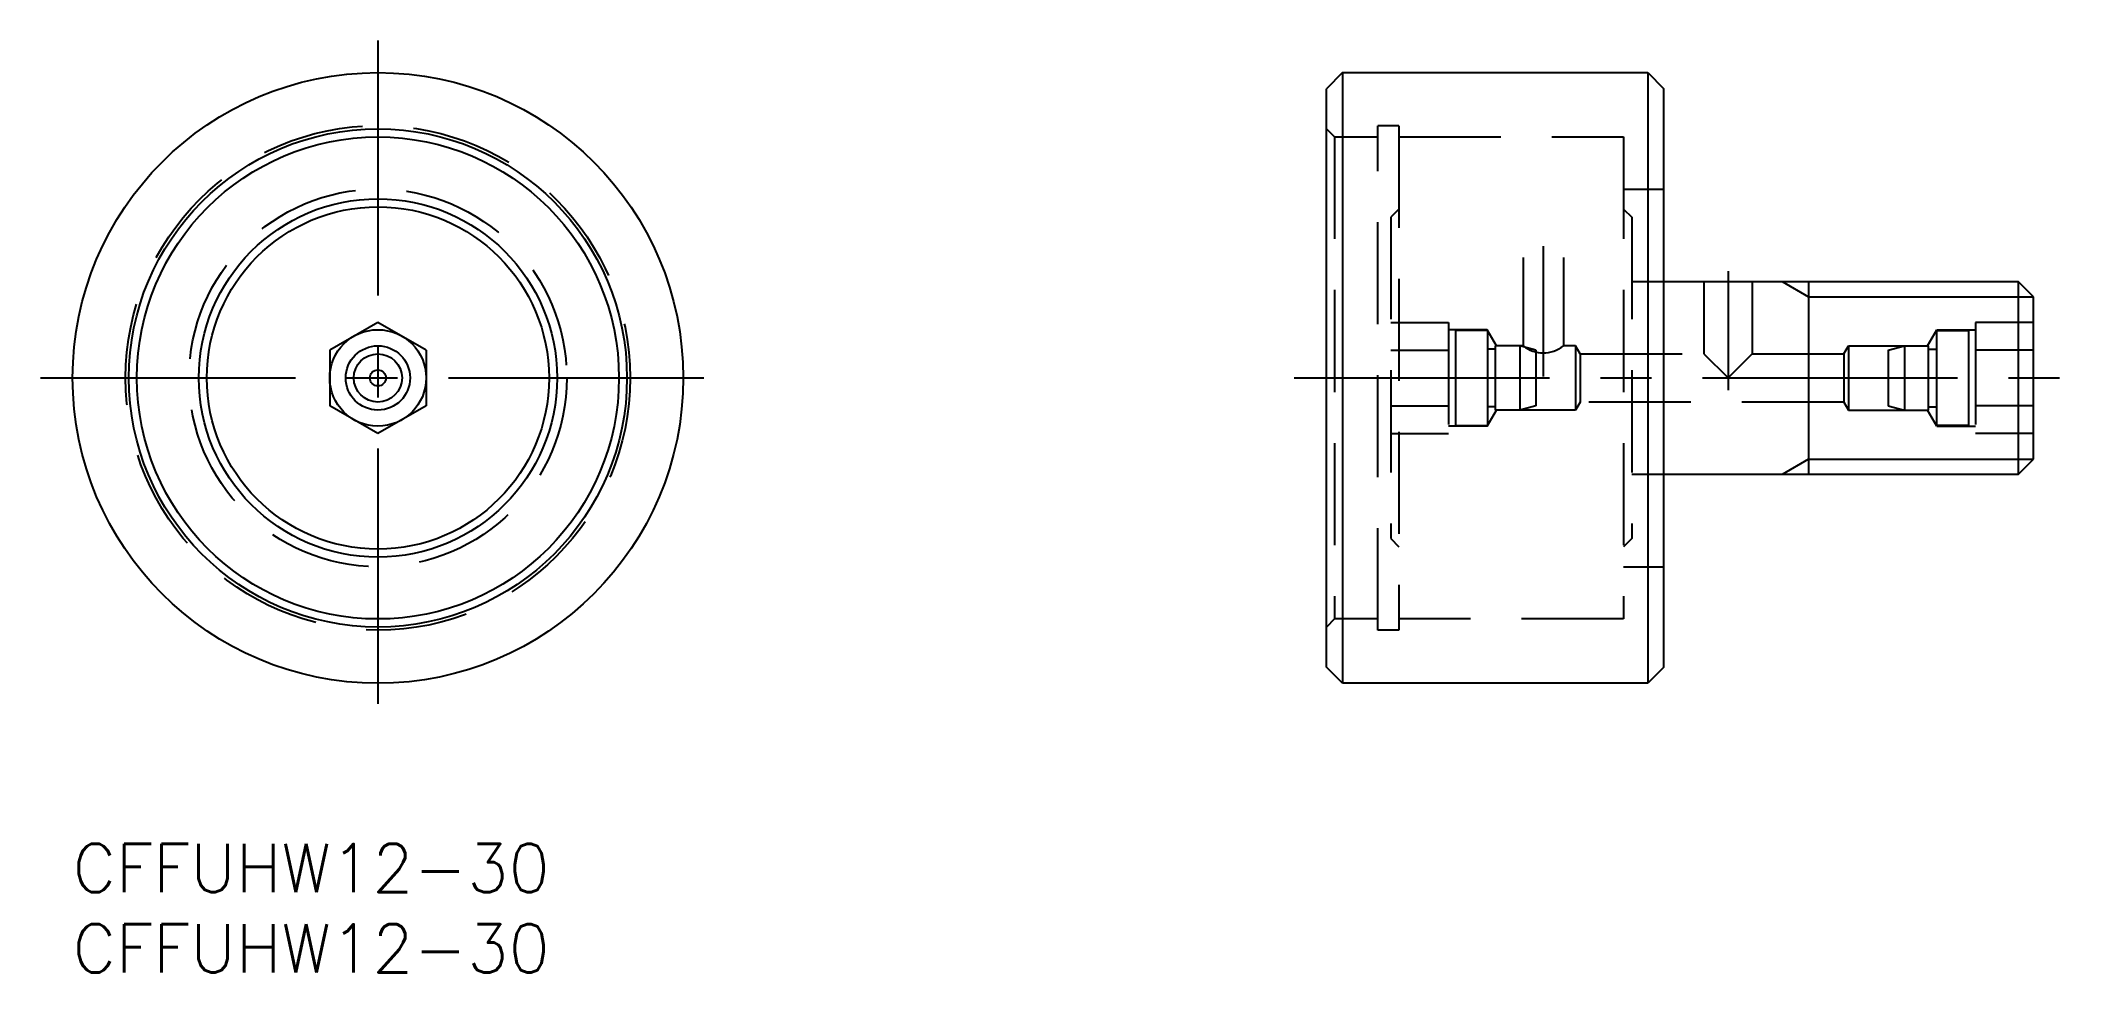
# Model space of a CAD drawing. Extents: x -2 to 124, y -8 to 50.
import ezdxf

# ---------------------------------------------------------------- set-up
doc = ezdxf.new("R2010")
doc.units = 0
doc.header["$LTSCALE"] = 0.5
doc.linetypes.add('CENTER', pattern=[50.8, 31.75, -6.35, 6.35, -6.35])
doc.linetypes.add('DASHED', pattern=[19.05, 12.7, -6.35])
for name, color, linetype in [('MSM_CENTER', 1, 'CENTER'), ('MSM_CONTINUOUS', 7, 'CONTINUOUS'), ('MSM_DASHED', 4, 'DASHED'), ('MSM_NARROW', 5, 'CONTINUOUS'), ('MSM_PART_NUMBER', 7, 'CONTINUOUS')]:
    doc.layers.add(name, color=color, linetype=linetype)
doc.styles.get("Standard").update_dxf_attribs({"font": 'txt.shx', "height": 3, "bigfont": 'bigfont.shx'})

# ---------------------------------------------------------------- blocks, each defined once
blk = doc.blocks.new('*U28')
at = {"layer": 'MSM_PART_NUMBER'}
blk.add_text('CFFUHW12-30', height=3, dxfattribs=at).set_placement((0, -3))
blk = doc.blocks.new('*U29')
at = {"layer": 'MSM_PART_NUMBER'}
blk.add_text('CFFUHW12-30', height=3, dxfattribs=at).set_placement((0, -8))

msp = doc.modelspace()

# ---------------------------------------------------------------- linework, layer by layer
at = {"layer": 'MSM_CENTER'}
for p, q in [((19, 50), (19, 8)), ((91.53, 37.21), (91.53, 29.08)), ((103.03, 35.65), (103.03, 28.25)), ((-2, 29), (40, 29)), ((76.03, 29), (124.03, 29))]:
    msp.add_line(p, q, dxfattribs=at)
at = {"layer": 'MSM_CONTINUOUS'}
for p, q in [((79.03, 48), (78.03, 47)), ((79.03, 48), (98.03, 48)), ((79.03, 48), (79.03, 10)), ((98.03, 48), (99.03, 47)), ((98.03, 48), (98.03, 10)), ((78.03, 11), (78.03, 47)), ((99.03, 11), (99.03, 47)), ((99.03, 35), (121.08, 35)), ((108.03, 35), (108.03, 23)), ((122.03, 34.05), (121.08, 35)), ((121.08, 35), (121.08, 23)), ((122.03, 23.95), (122.03, 34.05)), ((19, 32.46), (16, 30.73)), ((22, 30.73), (19, 32.46)), ((16, 30.73), (16, 27.27)), ((22, 30.73), (22, 27.27)), ((19, 25.54), (16, 27.27)), ((22, 27.27), (19, 25.54)), ((121.08, 23), (122.03, 23.95)), ((121.08, 23), (99.03, 23)), ((79.03, 10), (78.03, 11)), ((99.03, 11), (98.03, 10)), ((98.03, 10), (79.03, 10))]:
    msp.add_line(p, q, dxfattribs=at)
for radius in [19, 15.5, 15, 11.15, 10.65, 3, 2, 1.5, 0.5]:
    msp.add_circle((19, 29), radius, dxfattribs=at)
at = {"layer": 'MSM_DASHED'}
for p, q in [((78.53, 44), (78.03, 44.5)), ((81.23, 13.3), (81.23, 44.7)), ((82.53, 44.7), (81.23, 44.7)), ((82.53, 44.7), (82.53, 13.3)), ((78.53, 44), (81.23, 44)), ((78.53, 44), (78.53, 14)), ((82.53, 44), (96.53, 44)), ((96.53, 44), (96.53, 14)), ((96.53, 40.75), (99.03, 40.75)), ((82.53, 39.5), (82.03, 39)), ((96.53, 39.5), (97.03, 39)), ((82.03, 39), (82.03, 19)), ((97.03, 39), (97.03, 19)), ((90.28, 36.5), (90.28, 31)), ((92.78, 36.5), (92.78, 31)), ((97.03, 35), (99.03, 35)), ((101.53, 35), (101.53, 30.5)), ((104.53, 35), (104.53, 30.5)), ((82.03, 32.46), (85.63, 32.46)), ((85.63, 32.46), (85.63, 25.54)), ((88.03, 32), (85.63, 32)), ((86.06, 31.95), (86.06, 26.05)), ((88.06, 31.95), (86.06, 31.95)), ((88.61, 31), (88.03, 32)), ((88.03, 32), (88.03, 31.95)), ((88.06, 31.95), (88.06, 26.05)), ((115.45, 31), (116.03, 32)), ((116, 31.95), (116, 26.05)), ((116, 31.95), (118, 31.95)), ((116.03, 32), (116.03, 31.95)), ((116.03, 32), (118.43, 32)), ((118, 31.95), (118, 26.05)), ((118.43, 32.46), (118.43, 25.54)), ((122.03, 32.46), (118.43, 32.46)), ((82.03, 30.73), (85.63, 30.73)), ((88.56, 30.8), (88.06, 30.8)), ((90.28, 31), (88.56, 31)), ((88.56, 27), (88.56, 31)), ((90.06, 31), (90.06, 27)), ((91.06, 30.73), (90.06, 31)), ((91.06, 30.73), (91.06, 27.27)), ((93.53, 31), (92.78, 31)), ((93.53, 31), (93.53, 27)), ((93.82, 30.5), (93.53, 31)), ((93.82, 30.5), (101.53, 30.5)), ((93.82, 30.5), (93.82, 27.5)), ((101.53, 30.5), (103.03, 29)), ((103.03, 29), (104.53, 30.5)), ((104.53, 30.5), (110.24, 30.5)), ((110.24, 30.5), (110.53, 31)), ((110.24, 30.5), (110.24, 27.5)), ((110.53, 31), (110.53, 27)), ((110.53, 31), (115.5, 31)), ((113, 30.73), (114, 31)), ((113, 30.73), (113, 27.27)), ((114, 31), (114, 27)), ((115.5, 27), (115.5, 31)), ((115.5, 30.8), (116, 30.8)), ((122.03, 30.73), (118.43, 30.73)), ((82.03, 27.27), (85.63, 27.27)), ((88.03, 26), (88.61, 27)), ((88.56, 27.2), (88.06, 27.2)), ((93.53, 27), (88.56, 27)), ((91.06, 27.27), (90.06, 27)), ((93.82, 27.5), (93.53, 27)), ((110.24, 27.5), (93.82, 27.5)), ((110.24, 27.5), (110.53, 27)), ((110.53, 27), (115.5, 27)), ((113, 27.27), (114, 27)), ((116.03, 26), (115.45, 27)), ((115.5, 27.2), (116, 27.2)), ((122.03, 27.27), (118.43, 27.27)), ((82.03, 25.54), (85.63, 25.54)), ((88.03, 26), (85.63, 26)), ((86.06, 26.05), (88.06, 26.05)), ((88.03, 26.05), (88.03, 26)), ((118, 26.05), (116, 26.05)), ((116.03, 26.05), (116.03, 26)), ((116.03, 26), (118.43, 26)), ((122.03, 25.54), (118.43, 25.54)), ((99.03, 23), (97.03, 23)), ((82.03, 19), (82.53, 18.5)), ((97.03, 19), (96.53, 18.5)), ((96.53, 17.25), (99.03, 17.25)), ((78.53, 14), (78.03, 13.5)), ((81.23, 14), (78.53, 14)), ((96.53, 14), (82.53, 14)), ((82.53, 13.3), (81.23, 13.3))]:
    msp.add_line(p, q, dxfattribs=at)
for radius in [15.7, 11.75]:
    msp.add_circle((19, 29), radius, dxfattribs=at)
msp.add_arc((91.53, 32.56), 2, 231.3562, 308.6438, dxfattribs=at)
at = {"layer": 'MSM_NARROW'}
for p, q in [((106.39, 35), (108.03, 34.05)), ((108.03, 34.05), (122.03, 34.05)), ((108.03, 23.95), (106.39, 23)), ((108.03, 23.95), (122.03, 23.95))]:
    msp.add_line(p, q, dxfattribs=at)

# ---------------------------------------------------------------- block references
at = {"layer": 'MSM_CONTINUOUS'}
for name in ['*U28', '*U29']:
    msp.add_blockref(name, (0, 0), dxfattribs=at)

doc.saveas('drawing.dxf')
